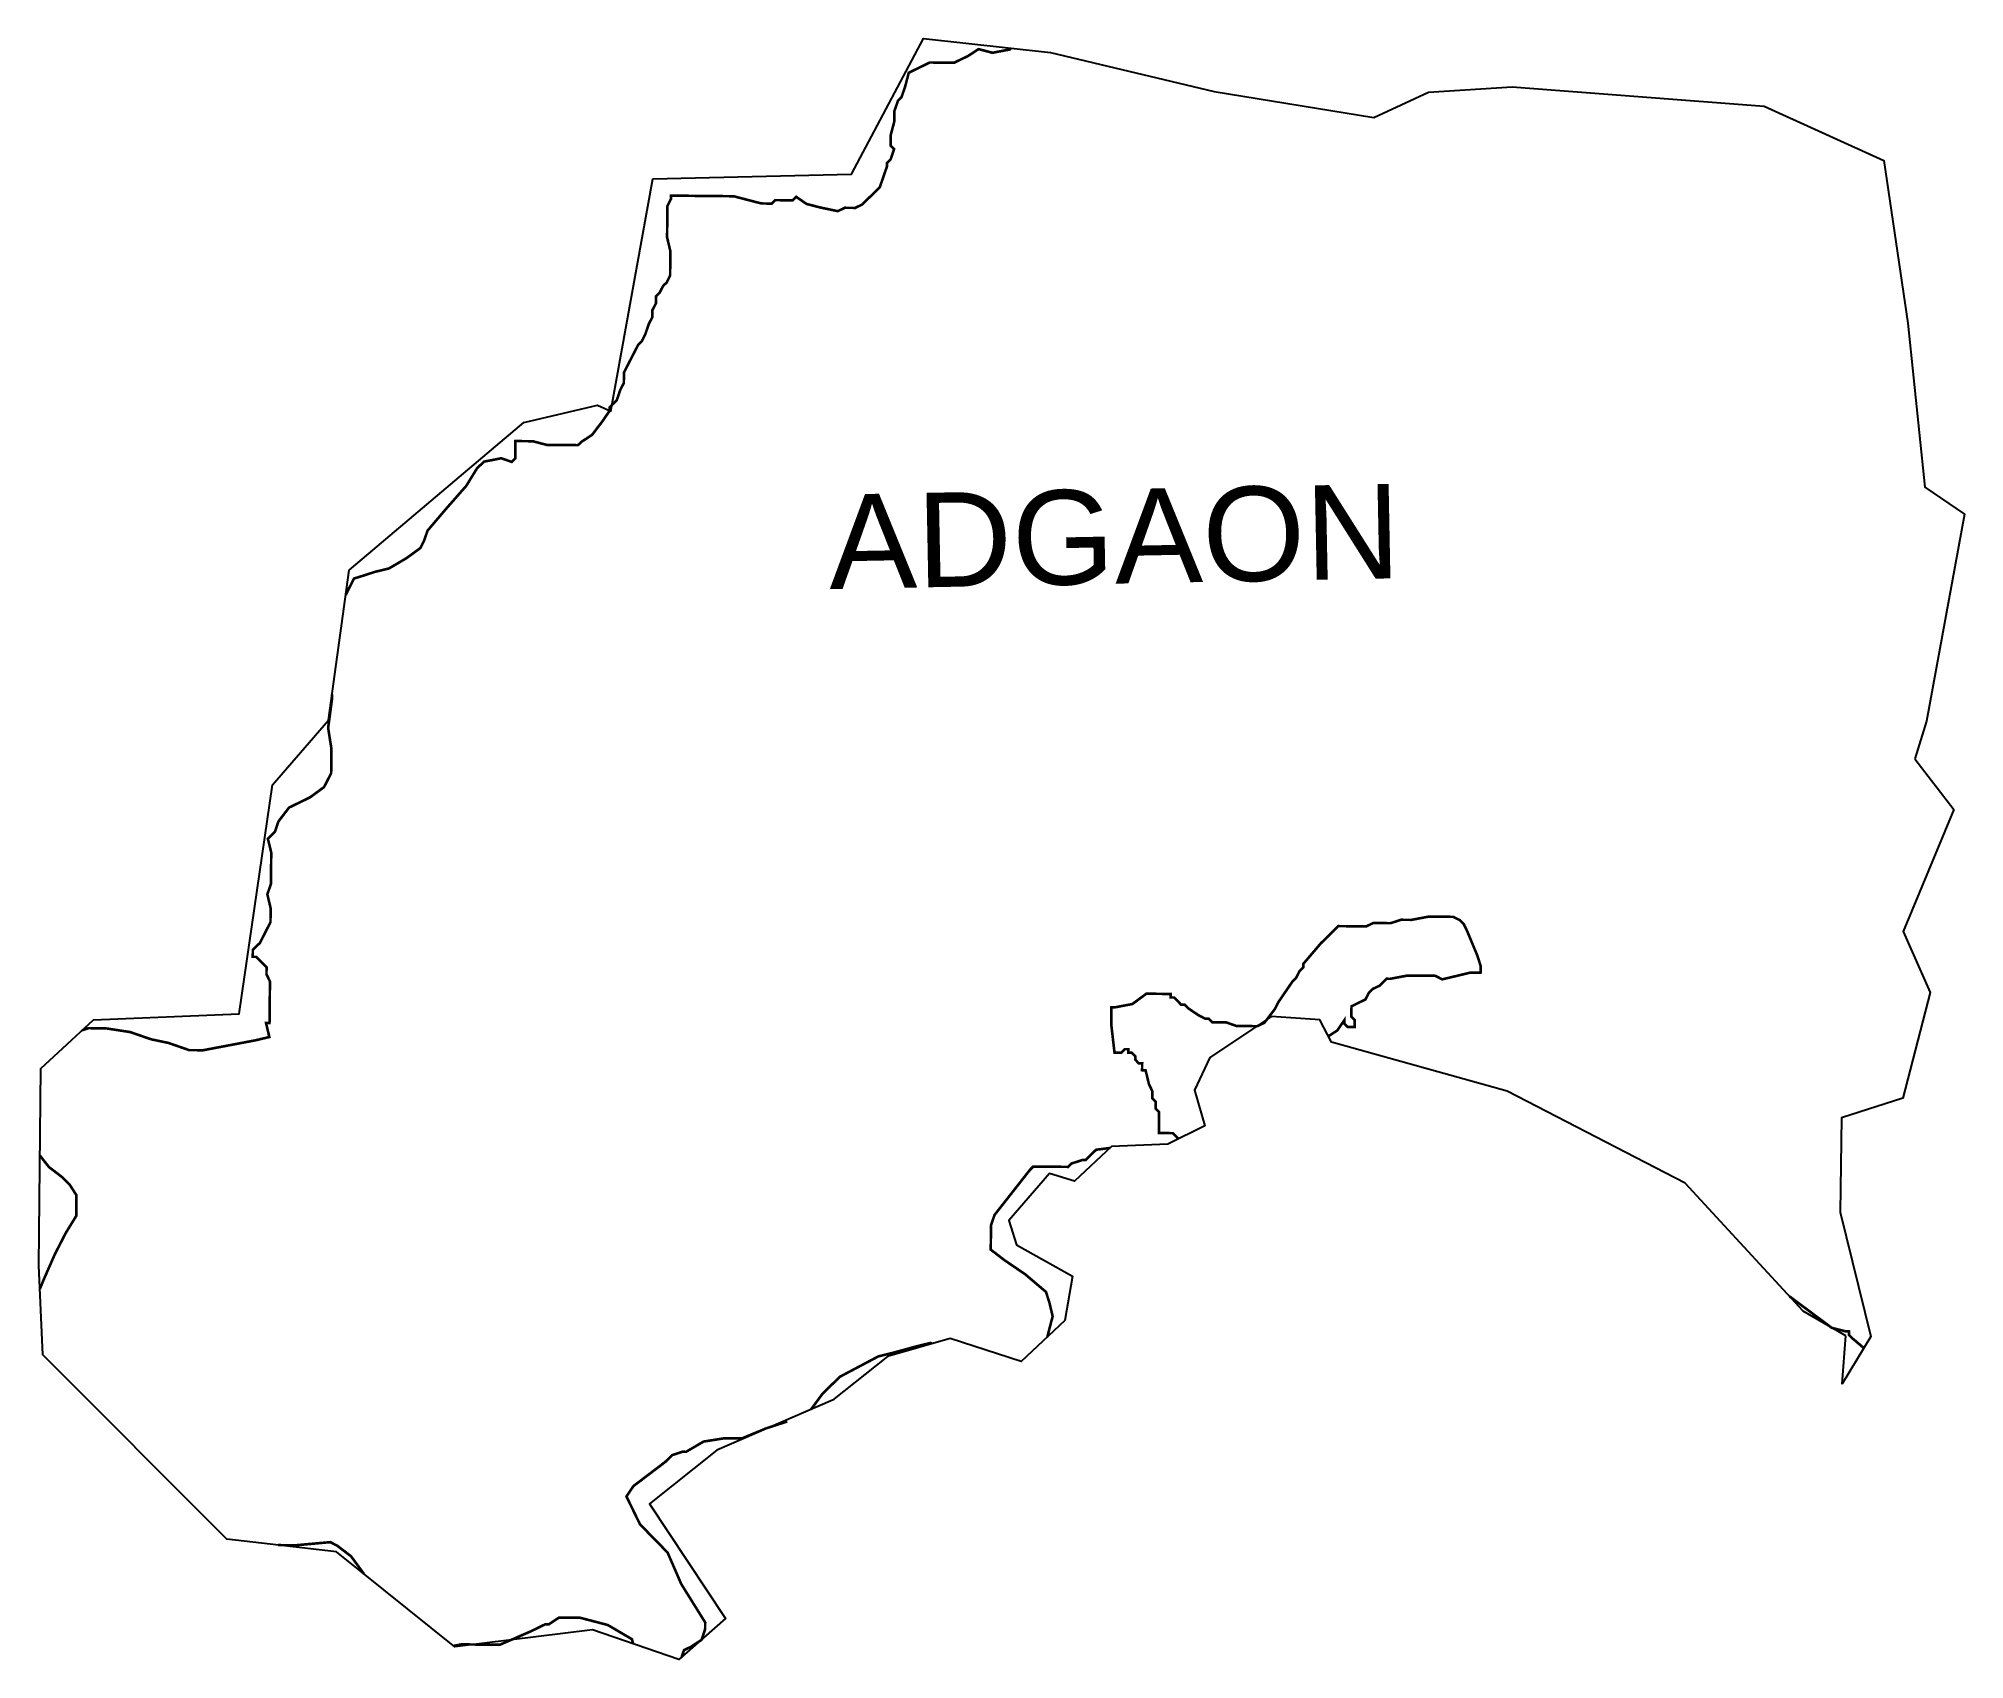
# Model space of a CAD drawing. Header units: metres. Extents: x 281293 to 283510, y 2015449 to 2017315.
import ezdxf

# ---------------------------------------------------------------- set-up
doc = ezdxf.new("R2010")
doc.units = ezdxf.units.M
for name, color, linetype in [('HAZARDS LINE', 1, 'Continuous'), ('village', 3, 'Continuous'), ('VILLAGE NAME', 250, 'Continuous')]:
    doc.layers.add(name, color=color, linetype=linetype)
doc.styles.get("Standard").update_dxf_attribs({"font": 'simplex.shx'})

msp = doc.modelspace()

# ---------------------------------------------------------------- linework, layer by layer
at = {"color": 3, "flags": 128}
msp.add_lwpolyline([(283453.3, 2016485.8), (283498.2, 2016427.4)], dxfattribs=at)
at = {"layer": 'HAZARDS LINE', "lineweight": 18, "const_width": 3}
for points in [[(281646.6, 2016674.5), (281647.8, 2016677.5), (281656, 2016693.5), (281668.1, 2016697.3), (281680.1, 2016701.2), (281696.2, 2016705.1), (281716.3, 2016716.9), (281732.5, 2016728.7), (281736.5, 2016736.7), (281740.7, 2016748.7), (281760.9, 2016772.5), (281785.3, 2016800.3), (281797.5, 2016820.2), (281805.6, 2016828.1), (281825.6, 2016832), (281837.6, 2016827.8), (281841.7, 2016831.8), (281841.9, 2016851.8), (281861.9, 2016851.6), (281877.9, 2016847.4), (281913.9, 2016847.1), (281918, 2016851), (281930.1, 2016858.9), (281942.2, 2016874.8), (281950.4, 2016886.8), (281950.4, 2016890.8), (281958.5, 2016898.7), (281962.6, 2016910.7), (281966.7, 2016918.7), (281966.8, 2016930.7), (281983.2, 2016962.6), (281987.2, 2016966.5), (281991.3, 2016974.5), (281995.4, 2016986.5), (281999.5, 2016994.4), (281999.6, 2017002.5), (282003.7, 2017010.4), (282003.8, 2017018.4), (282007.8, 2017022.4), (282011.9, 2017030.4), (282016, 2017034.3), (282020, 2017042.3), (282020.3, 2017070.3), (282016.5, 2017086.4), (282016.9, 2017122.5), (282020.9, 2017130.4), (282021, 2017134.4), (282093.1, 2017133.7), (282125, 2017125.4), (282137, 2017125.2), (282141.1, 2017129.2), (282161.1, 2017129), (282165.2, 2017133), (282177.1, 2017124.8), (282193.1, 2017120.7), (282213.1, 2017116.5), (282221.1, 2017120.4), (282233.1, 2017120.3), (282241.2, 2017124.2), (282253.3, 2017136.1), (282261.4, 2017144), (282269.7, 2017168), (282269.7, 2017172), (282273.8, 2017175.9), (282277.9, 2017187.9), (282273.9, 2017192), (282274, 2017204), (282278.2, 2017220), (282278.3, 2017232), (282282.5, 2017244), (282286.5, 2017247.9), (282290.6, 2017259.9), (282294.8, 2017275.9), (282319, 2017287.7), (282347, 2017287.4), (282363.1, 2017295.2), (282375.2, 2017303.1), (282391.2, 2017298.9), (282411.2, 2017302.7), (282412.3, 2017304.3)], [(281342.8, 2016173.3), (281350.3, 2016175.8), (281370.3, 2016175.6), (281398.3, 2016171.3), (281422.3, 2016163), (281442.3, 2016158.8), (281466.2, 2016150.5), (281482.2, 2016150.4), (281542.4, 2016161.8), (281558.5, 2016165.6), (281554.7, 2016181.7), (281558.7, 2016181.6), (281559.2, 2016229.7), (281555.2, 2016237.8), (281555.3, 2016245.8), (281551.3, 2016249.8), (281547.4, 2016253.9), (281543.4, 2016257.9), (281539.4, 2016258), (281539.5, 2016266), (281547.6, 2016273.9), (281551.7, 2016281.9), (281559.8, 2016297.8), (281560, 2016313.8), (281556.2, 2016329.9), (281560.3, 2016341.9), (281560.7, 2016377.9), (281556.8, 2016394), (281564.9, 2016401.9), (281569, 2016413.9), (281581.2, 2016429.8), (281605.4, 2016441.6), (281621.5, 2016453.4), (281629.7, 2016469.4), (281630, 2016497.4), (281626.2, 2016521.5), (281630.5, 2016553.5), (281630.6, 2016560.2)], [(282778, 2016166.5), (282788.3, 2016173.2), (282796.4, 2016185.1), (282796.4, 2016181.1), (282800.4, 2016177), (282808.4, 2016177), (282808.4, 2016185), (282804.5, 2016189), (282804.6, 2016201), (282820.7, 2016208.9), (282824.8, 2016216.9), (282828.8, 2016220.8), (282836.9, 2016224.7), (282840.9, 2016228.7), (282845, 2016232.7), (282849, 2016232.6), (282869.1, 2016236.4), (282901.1, 2016236.1), (282909.1, 2016232), (282941.2, 2016239.7), (282953.2, 2016239.6), (282953.3, 2016247.6), (282949.4, 2016259.7), (282937.7, 2016287.8), (282933.7, 2016295.9), (282929.8, 2016299.9), (282921.8, 2016304), (282893.8, 2016304.3), (282873.7, 2016300.5), (282861.7, 2016300.6), (282849.6, 2016296.7), (282829.6, 2016296.9), (282821.6, 2016293), (282789.5, 2016293.3), (282781.4, 2016285.4), (282769.3, 2016273.5), (282749, 2016249.7), (282749, 2016245.7), (282744.9, 2016241.7), (282740.8, 2016233.7), (282736.8, 2016229.8), (282720.5, 2016205.9), (282716.4, 2016197.9), (282704.3, 2016182), (282696.2, 2016178.1), (282672.2, 2016178.3), (282660.2, 2016182.5), (282644.2, 2016182.6), (282640.2, 2016186.7), (282636.2, 2016186.7), (282628.3, 2016190.8), (282616.3, 2016198.9), (282612.4, 2016203), (282608.3, 2016203), (282600.4, 2016211.1), (282596.4, 2016211.2), (282596.5, 2016215.2), (282568.4, 2016215.5), (282552.3, 2016203.6), (282532.2, 2016199.8), (282528.2, 2016199.8), (282528, 2016179.8), (282531.7, 2016147.7), (282539.7, 2016147.6), (282543.7, 2016151.6), (282547.7, 2016151.6), (282547.7, 2016147.6), (282551.7, 2016147.5), (282555.7, 2016143.5), (282555.6, 2016139.5), (282559.6, 2016135.4), (282563.6, 2016135.4), (282563.5, 2016127.4), (282567.5, 2016127.3), (282571.4, 2016111.3), (282575.3, 2016103.2), (282575.2, 2016095.2), (282579.2, 2016091.2), (282579.1, 2016083.1), (282583.1, 2016079.1), (282582.8, 2016055.1), (282598.8, 2016054.9), (282605.3, 2016048.3)], [(281294.2, 2015875.4), (281299.3, 2015887.8), (281311.6, 2015915.7), (281323.9, 2015939.7), (281336.1, 2015959.6), (281336.3, 2015983.6), (281328.5, 2015995.7), (281320.5, 2016003.8), (281304.6, 2016016), (281294.2, 2016029.3)], [(282526.7, 2016037.9), (282510.5, 2016035.8), (282498.4, 2016023.9), (282494.4, 2016023.9), (282482.3, 2016020), (282478.3, 2016016.1), (282438.2, 2016016.5), (282434.2, 2016012.5), (282393.6, 2015960.8), (282389.5, 2015948.9), (282389.2, 2015920.8), (282405.1, 2015908.6), (282428.9, 2015892.4), (282452.8, 2015872.1), (282456.7, 2015860), (282460.5, 2015844), (282456.3, 2015828), (282454.3, 2015820.1)], [(283394.6, 2015807.5), (283381.5, 2015818.6), (283377.6, 2015822.6), (283377.6, 2015826.6), (283373.6, 2015826.7), (283357.6, 2015830.8), (283309.1, 2015866.9)], [(282321.5, 2015812.6), (282320, 2015813.4), (282303.9, 2015809.5), (282275.8, 2015801.8), (282259.8, 2015797.9), (282215.4, 2015774.4), (282195.2, 2015754.5), (282182.1, 2015736.6)], [(282154.8, 2015722.9), (282130.7, 2015715.1), (282102.6, 2015703.4), (282082.5, 2015703.6), (282058.5, 2015699.8), (282038.3, 2015688), (282034.3, 2015688.1), (282022.3, 2015684.2), (282014.2, 2015676.2), (281977.8, 2015648.6), (281969.7, 2015636.6), (281985.4, 2015604.4), (282001.3, 2015588.2), (282017.1, 2015572), (282032.8, 2015535.8), (282060.4, 2015491.5), (282060.3, 2015483.5), (282056.2, 2015471.5), (282044.1, 2015463.6), (282036, 2015459.7), (282033.2, 2015451.6)], [(281667.5, 2015547.4), (281652.6, 2015567.7), (281636.7, 2015579.9), (281628.7, 2015584), (281588.6, 2015580.4), (281568.3, 2015580.6)], [(281977.3, 2015467.1), (281976, 2015472.3), (281948.2, 2015488.6), (281916.2, 2015497), (281892.2, 2015497.2), (281880.1, 2015489.3), (281876.1, 2015489.4), (281860, 2015481.5), (281823.8, 2015465.8), (281779.7, 2015466.3), (281770.4, 2015464.5)]]:
    msp.add_lwpolyline(points, dxfattribs=at)
at = {"layer": 'village', "color": 3, "true_color": 0x00ff00}
for points in [[(283373.8, 2015821.4, 0), (283324.8, 2015849.9, 0), (283188.8, 2015997.5, 0), (282983.8, 2016103.1, 0), (282781.7, 2016159.6, 0), (282768, 2016185.3, 0), (282712.4, 2016189.1, 0), (282641.3, 2016142, 0), (282624, 2016104.4, 0), (282635.7, 2016063.4, 0), (282593.3, 2016042.4, 0), (282528.4, 2016039.5, 0), (282485.5, 2015999.6, 0), (282456.9, 2016008.5, 0), (282409.9, 2015954.5, 0), (282418.8, 2015926.5, 0), (282483.2, 2015890.3, 0), (282474.5, 2015839.2, 0), (282424.4, 2015792.1, 0), (282342.4, 2015818.6, 0), (282270.2, 2015797.9, 0), (282207, 2015747.3, 0), (282073.8, 2015690, 0), (281996.1, 2015628, 0), (282083.8, 2015496.1, 0), (282030.2, 2015448.9, 0), (281930.6, 2015483.1, 0), (281771.9, 2015463.4, 0), (281635.7, 2015573, 0), (281509.5, 2015587.3, 0), (281297.8, 2015799.5, 0), (281292.9, 2015902.5, 0), (281295.2, 2016129.5, 0), (281355.9, 2016185.4, 0), (281523.9, 2016192.2, 0), (281562.1, 2016456, 0), (281626.5, 2016530.5, 0), (281650.6, 2016703, 0), (281851.5, 2016873.3, 0), (281936.2, 2016893.2, 0), (281951.8, 2016886.2, 0), (281999.9, 2017153.9, 0), (282228.8, 2017159.3, 0), (282311.9, 2017315.3, 0), (282458.2, 2017299.2, 0), (282646.3, 2017254.2, 0), (282830.4, 2017224.3, 0), (282893.4, 2017253.6, 0), (282989.8, 2017259.8, 0), (283280, 2017237.3, 0), (283417.6, 2017174.8, 0), (283445.2, 2016987.6, 0), (283464.9, 2016798.9, 0), (283510.5, 2016767.5, 0), (283466.9, 2016529.2, 0), (283453.3, 2016485.8, 0)], [(283498.2, 2016427.4, 0), (283439.8, 2016287.3, 0), (283470.9, 2016216.8, 0), (283439.5, 2016095.3, 0), (283369, 2016072.4, 0), (283367.3, 2015964, 0), (283402.6, 2015820.7, 0), (283369.6, 2015766.1, 0), (283373.8, 2015821.4, 0)]]:
    msp.add_polyline3d(points, dxfattribs=at)

# ---------------------------------------------------------------- texts
at = {"layer": 'VILLAGE NAME', "insert": (282201.5, 2016790), "char_height": 108.748, "attachment_point": 1, "rotation": 1.1028}
msp.add_mtext_dynamic_manual_height_columns('{\\fArial|b0|i0|c0|p34;ADGAON}', width=726.929, gutter_width=543.7, heights=[0], dxfattribs=at)

doc.saveas('drawing.dxf')
